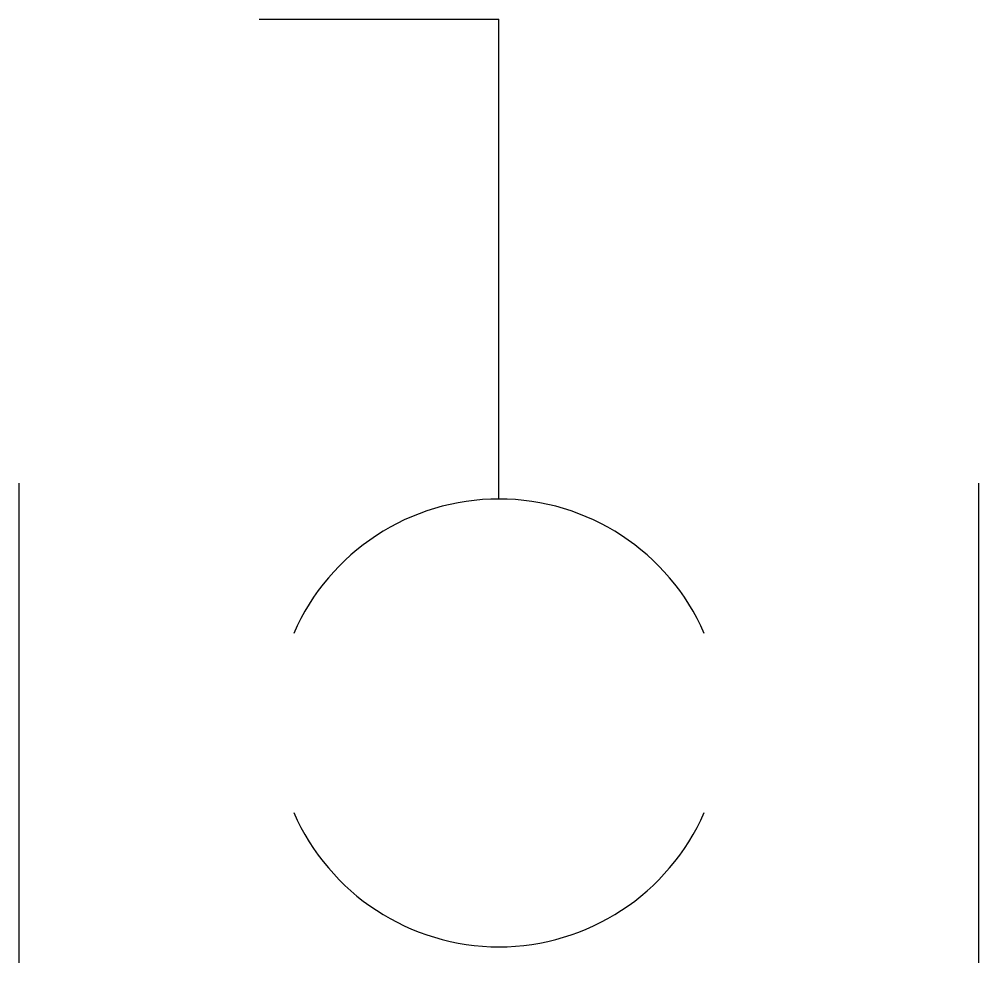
# Model space of a CAD drawing. Header units: millimetres. Extents: x -10150.51 to -10150.21, y 57.534 to 57.829.
import ezdxf

# ---------------------------------------------------------------- set-up
doc = ezdxf.new("R2010")
doc.units = ezdxf.units.MM
doc.header["$LTSCALE"] = 10
doc.layers.add('tub_bloqueios', color=2, linetype='Continuous')

msp = doc.modelspace()

# ---------------------------------------------------------------- linework, layer by layer
at = {"layer": 'tub_bloqueios'}
for p, q in [((-10150.43483, 57.82904), (-10150.35983, 57.82904)), ((-10150.35983, 57.67904), (-10150.35983, 57.82904)), ((-10150.50983, 57.53404), (-10150.50983, 57.68404)), ((-10150.20983, 57.53404), (-10150.20983, 57.68404))]:
    msp.add_line(p, q, dxfattribs=at)
for start, end in [(23.5782, 156.4218), (203.5782, 336.4218)]:
    msp.add_arc((-10150.35983, 57.60904), 0.07, start, end, dxfattribs=at)

doc.saveas('drawing.dxf')
